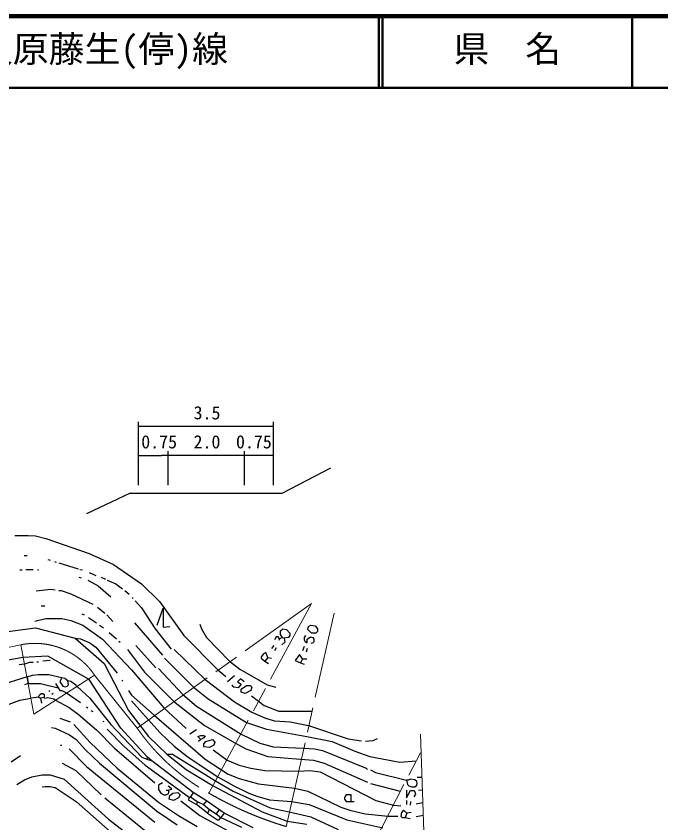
# Model space of a CAD drawing. Units: millimetres, scale not verified. Extents: x 69839 to 709839, y -172201 to 187799.
# Drawn here: x 277048 to 366851, y 75436 to 187799 of the extents above; entities that cross this region are included whole.
import ezdxf
from ezdxf.enums import TextEntityAlignment as Align

# ---------------------------------------------------------------- set-up
doc = ezdxf.new("R2010")
doc.units = ezdxf.units.MM
doc.header["$LTSCALE"] = 1000
doc.linetypes.add('CHAIN', pattern=[18.5, 12, -1.5, 3.5, -1.5])
for name, color, linetype, lineweight in [('M-BGD', 7, 'Continuous', 25), ('M-BMK', 2, 'CHAIN', 13), ('M-BMK-LINE', 2, 'Continuous', 13), ('M-TTL', 2, 'Continuous', 140), ('M-TTL-LINE', 7, 'Continuous', 50), ('M-TTL-TXT', 7, 'Continuous', 13)]:
    doc.layers.add(name, color=color, linetype=linetype, lineweight=lineweight)
doc.styles.add('ＭＳ ゴシック', font='')
doc.styles.get('ＭＳ ゴシック').set_extended_font_data('MS Gothic')

msp = doc.modelspace()

# ---------------------------------------------------------------- linework, layer by layer
at = {"layer": 'M-BGD'}
for p, q in [((294115, 122477), (294115, 131299)), ((294115, 130711), (312905, 130711)), ((312905, 122477), (312905, 131299)), ((298238, 122477), (298238, 127186)), ((308820, 127186), (308820, 122477)), ((294115, 126583), (297304, 126583)), ((312905, 126583), (297304, 126583)), ((314110, 121351), (320892, 124902)), ((292948, 121351), (286853, 118478)), ((292948, 121351), (314110, 121351)), ((276879, 115484), (278742, 115484)), ((278742, 115484), (279758, 115399)), ((279758, 115399), (281197, 115060)), ((281197, 115060), (287208, 112944)), ((278149, 112690), (278572, 112690)), ((287208, 112944), (290595, 111420)), ((281451, 112097), (281790, 112012)), ((282382, 111843), (282636, 111758)), ((282975, 111674), (285684, 110827)), ((290595, 111420), (294490, 108710)), ((277556, 110658), (277895, 110658)), ((278403, 110742), (279419, 110742)), ((280012, 110658), (280181, 110658)), ((285938, 110742), (286277, 110658)), ((287208, 110319), (288140, 109896)), ((285769, 109642), (286108, 109557)), ((287039, 109218), (288478, 108456)), ((288902, 109642), (289494, 109388)), ((289748, 109218), (290934, 108710)), ((281874, 107948), (279842, 107694)), ((282467, 107864), (281874, 107948)), ((288478, 108456), (290256, 106932)), ((290934, 108710), (291865, 108033)), ((294490, 108710), (297030, 106255)), ((282975, 107779), (283314, 107779)), ((283314, 107779), (284668, 107356)), ((284668, 107356), (287716, 105916)), ((292204, 107779), (292796, 107271)), ((293220, 106848), (293304, 106678)), ((280520, 105662), (281028, 105662)), ((293643, 106340), (294490, 105408)), ((297030, 106255), (300416, 101514)), ((318196, 106001), (318112, 105916)), ((286192, 104562), (286531, 104392)), ((288394, 105493), (289410, 104646)), ((294490, 105408), (296437, 102445)), ((296691, 102953), (297538, 105324)), ((297538, 105324), (297538, 102699)), ((279673, 103546), (281197, 103884)), ((281197, 103884), (283398, 103884)), ((283398, 103884), (284668, 103630)), ((284668, 103630), (286362, 102953)), ((287124, 104054), (288224, 103292)), ((289664, 104392), (290510, 103461)), ((268666, 101175), (279758, 102614)), ((279758, 102614), (285261, 101175)), ((286362, 102953), (289071, 101006)), ((288648, 102953), (289240, 102614)), ((293558, 103292), (297453, 98804)), ((296437, 102445), (298638, 99651)), ((297538, 102699), (298469, 102784)), ((302618, 103122), (302872, 102445)), ((302872, 102445), (303549, 101260)), ((313878, 102191), (314217, 102445)), ((314217, 102445), (314725, 102360)), ((314725, 102360), (315148, 101852)), ((317688, 102360), (317773, 102784)), ((318196, 101852), (317688, 102360)), ((317773, 102784), (318112, 102953)), ((318112, 102953), (318704, 102868)), ((318704, 102868), (319043, 102445)), ((319043, 102445), (319043, 102106)), ((285261, 101175), (286023, 101090)), ((285261, 101175), (289325, 97619)), ((290002, 101937), (291018, 101090)), ((300416, 101514), (305158, 96772)), ((303549, 101260), (306766, 97958)), ((313286, 101344), (313032, 100921)), ((313540, 101344), (313286, 101344)), ((313709, 101090), (313540, 101344)), ((314132, 101260), (313709, 101090)), ((313878, 101683), (313878, 102191)), ((314132, 101260), (313878, 101683)), ((314132, 101260), (314386, 101175)), ((314979, 101260), (314386, 101175)), ((314386, 101175), (314471, 100582)), ((315148, 101514), (314979, 101260)), ((315148, 101852), (315148, 101514)), ((317350, 101514), (317180, 101260)), ((317180, 101260), (317180, 100921)), ((317604, 101006), (318027, 101344)), ((318027, 101344), (318366, 101260)), ((318789, 101852), (318196, 101852)), ((318366, 101260), (318535, 101006)), ((319043, 102106), (318789, 101852)), ((286023, 101090), (287293, 100498)), ((287293, 100498), (288140, 99905)), ((289071, 101006), (293135, 96772)), ((291357, 100752), (291526, 100582)), ((293728, 100159), (296522, 97026)), ((312947, 100159), (312608, 99736)), ((313709, 101090), (313624, 100836)), ((314471, 100582), (314048, 100244)), ((317180, 100921), (317265, 100752)), ((317265, 100752), (317604, 100498)), ((317604, 100498), (317604, 101006)), ((318366, 100498), (318112, 100413)), ((318535, 100667), (318366, 100498)), ((318535, 101006), (318535, 100667)), ((288140, 99905), (291103, 96264)), ((292542, 99566), (294913, 96434)), ((299062, 99566), (303380, 95418)), ((311508, 98974), (311169, 98550)), ((311846, 99143), (311508, 98974)), ((312100, 98466), (311846, 99143)), ((313286, 99820), (313032, 99397)), ((316503, 98889), (315910, 98042)), ((316926, 98296), (316503, 98889)), ((317180, 99990), (316926, 99397)), ((317604, 99736), (317434, 99228)), ((277980, 98466), (275186, 97958)), ((281451, 98635), (277980, 98466)), ((278911, 97788), (278234, 97534)), ((279419, 97788), (278911, 97788)), ((279927, 97873), (280181, 97873)), ((281790, 98042), (280774, 97958)), ((287208, 95418), (281451, 98635)), ((297707, 98381), (301686, 94402)), ((306766, 97958), (308206, 96857)), ((311169, 98550), (311169, 98381)), ((311169, 98381), (311677, 97958)), ((312100, 98466), (311677, 97958)), ((311677, 97958), (312185, 97619)), ((312100, 98466), (312608, 98381)), ((315910, 98042), (316672, 97704)), ((316926, 98296), (316672, 97704)), ((316926, 98296), (317519, 98296)), ((278234, 97534), (277472, 97450)), ((289325, 97619), (292712, 91100)), ((293135, 96772), (297622, 91438)), ((296860, 96942), (300247, 93301)), ((305158, 96772), (306258, 95841)), ((308206, 96857), (312016, 94656)), ((316672, 97704), (317180, 97534)), ((278572, 95756), (269513, 92962)), ((278572, 95756), (279334, 96010)), ((278572, 95756), (278742, 94825)), ((279334, 96010), (280096, 96095)), ((280096, 96095), (281620, 96095)), ((281620, 96095), (283398, 95672)), ((283398, 95672), (283144, 95079)), ((283398, 95672), (283822, 95587)), ((283822, 95587), (284245, 95248)), ((294913, 96434), (298977, 92370)), ((307444, 95926), (306512, 95079)), ((278742, 94825), (278234, 94656)), ((278742, 94825), (280435, 94825)), ((280435, 94825), (282890, 94232)), ((282552, 94825), (282890, 94232)), ((283144, 95079), (283568, 94486)), ((283568, 94486), (283906, 94402)), ((283906, 94402), (284160, 94486)), ((284160, 94486), (284330, 94656)), ((284330, 94656), (284245, 95248)), ((284245, 95248), (284668, 95164)), ((284668, 95164), (285346, 94656)), ((285346, 94656), (285430, 94486)), ((285430, 94486), (285600, 94402)), ((285600, 94402), (287293, 92793)), ((291611, 88644), (287208, 95418)), ((291780, 95333), (291865, 95164)), ((301686, 94402), (303803, 92708)), ((303380, 95418), (307444, 92285)), ((307190, 94486), (307190, 94656)), ((307359, 94317), (307190, 94486)), ((308290, 95502), (307867, 95079)), ((307867, 95079), (308375, 94740)), ((308375, 94740), (307952, 94232)), ((308798, 95079), (308290, 95502)), ((308375, 94063), (309137, 94571)), ((309137, 94571), (309645, 94571)), ((309645, 94571), (309899, 94317)), ((312016, 94656), (313201, 94317)), ((280181, 92962), (280350, 93301)), ((280350, 93301), (280604, 93470)), ((280604, 93470), (280774, 93470)), ((280774, 93470), (280943, 93301)), ((280943, 93301), (280943, 92878)), ((281705, 93894), (281620, 93724)), ((282213, 93470), (282044, 93301)), ((282890, 94232), (283144, 93894)), ((283144, 93894), (283398, 93894)), ((283398, 93894), (284076, 93555)), ((284076, 93555), (286023, 92200)), ((292712, 93894), (293135, 93216)), ((300247, 93301), (302194, 91692)), ((307952, 94232), (307359, 94317)), ((308375, 93640), (308375, 94063)), ((308968, 93470), (308375, 93640)), ((309730, 93894), (308968, 93470)), ((309899, 94317), (309730, 93894)), ((274424, 91354), (277556, 92539)), ((277556, 92539), (279165, 92793)), ((280181, 92962), (279165, 92793)), ((280181, 92962), (280435, 92793)), ((280943, 92878), (280435, 92793)), ((280435, 92793), (280604, 92116)), ((280943, 92878), (281028, 92793)), ((281028, 92793), (281451, 92878)), ((281451, 92878), (282298, 92708)), ((282298, 92708), (282552, 92539)), ((282552, 92539), (284414, 91523)), ((287293, 92793), (290256, 89152)), ((293135, 93216), (296268, 90422)), ((293135, 92454), (295421, 89830)), ((298977, 92370), (303295, 88983)), ((303803, 92708), (309137, 89406)), ((307444, 92285), (309899, 90846)), ((309814, 93132), (310830, 92370)), ((310830, 92370), (311592, 91777)), ((284414, 91523), (285684, 90592)), ((286870, 91608), (287039, 91438)), ((287462, 91100), (287716, 90930)), ((292712, 91100), (295506, 87459)), ((297622, 91438), (300755, 88560)), ((302194, 91692), (308375, 87798)), ((311592, 91777), (313624, 91015)), ((313624, 91015), (318281, 91015)), ((283144, 89999), (284584, 89491)), ((285684, 90592), (288224, 88390)), ((296268, 90422), (303380, 84326)), ((309899, 90846), (311762, 89999)), ((311762, 89999), (313032, 89660)), ((285092, 89152), (287378, 86612)), ((289156, 89660), (289240, 89491)), ((290256, 89152), (294574, 84580)), ((295421, 89830), (297114, 87967)), ((303295, 88983), (307613, 86528)), ((309137, 89406), (311931, 88475)), ((313032, 89660), (315233, 89491)), ((315233, 89491), (317773, 88983)), ((317773, 88983), (323276, 87120)), ((281959, 88729), (282467, 88644)), ((282467, 88644), (284499, 87713)), ((284499, 87713), (285430, 87036)), ((288224, 88390), (290764, 85850)), ((289748, 88475), (292034, 86104)), ((295336, 84580), (291611, 88644)), ((297114, 87967), (299062, 86104)), ((302194, 88390), (301263, 87798)), ((308375, 87798), (311000, 86528)), ((311931, 88475), (317519, 87459)), ((285430, 87036), (286700, 85596)), ((287378, 86612), (291103, 83056)), ((295506, 87459), (298046, 85004)), ((295506, 87459), (298046, 85004)), ((302364, 87459), (302787, 87628)), ((302787, 87036), (302364, 87459)), ((302787, 87036), (302448, 86782)), ((302787, 87628), (303210, 87628)), ((303210, 87290), (302787, 87036)), ((303210, 87628), (303380, 87544)), ((303380, 87544), (303210, 87290)), ((303210, 86443), (303464, 86782)), ((303464, 86782), (304396, 87036)), ((304396, 87036), (304734, 86697)), ((304734, 86697), (304565, 86274)), ((307613, 86528), (309052, 85766)), ((311000, 86528), (312862, 86020)), ((317519, 87459), (321075, 86782)), ((321075, 86782), (324208, 85427)), ((323276, 87120), (325139, 86866)), ((326748, 86866), (325732, 86782)), ((327340, 87120), (326748, 86866)), ((283229, 86274), (283398, 86274)), ((284414, 85766), (286870, 83310)), ((286700, 85596), (288648, 83734)), ((290764, 85850), (296352, 81024)), ((292034, 86104), (294998, 83480)), ((299062, 86104), (301009, 84580)), ((303210, 86020), (303210, 86443)), ((303972, 85935), (303210, 86020)), ((304565, 86274), (303972, 85935)), ((304480, 85596), (306428, 84157)), ((309052, 85766), (312100, 84665)), ((312862, 86020), (317096, 85850)), ((317096, 85850), (318620, 85766)), ((318620, 85766), (319720, 85512)), ((319720, 85512), (325816, 83056)), ((324208, 85427), (326324, 84665)), ((277641, 84750), (276371, 83903)), ((294574, 84580), (295252, 84326)), ((295336, 84580), (295252, 84326)), ((295252, 84326), (295929, 84072)), ((295929, 84072), (295336, 84580)), ((298046, 85004), (298808, 85004)), ((298046, 85004), (300755, 82887)), ((298808, 85004), (304819, 81278)), ((301009, 84580), (305158, 81871)), ((303380, 84326), (305666, 82802)), ((312100, 84665), (316672, 84326)), ((316672, 84326), (318450, 84157)), ((326324, 84665), (330473, 83903)), ((283483, 83734), (285346, 82718)), ((286870, 83310), (296352, 75521)), ((288648, 83734), (296860, 76876)), ((294998, 83480), (296860, 82125)), ((301686, 79670), (295929, 84072)), ((306428, 84157), (308121, 83480)), ((308121, 83480), (309730, 83056)), ((318450, 84157), (319974, 83734)), ((319974, 83734), (325986, 81109)), ((330473, 83903), (332759, 84072)), ((279250, 81871), (280689, 82125)), ((280689, 82125), (281790, 82125)), ((281790, 82125), (283737, 81532)), ((285346, 82718), (288902, 79331)), ((291103, 83056), (296860, 78315)), ((296860, 82125), (301178, 78992)), ((300755, 82887), (304480, 80601)), ((300755, 82887), (304480, 80601)), ((305666, 82802), (306597, 82210)), ((306597, 82210), (308121, 81617)), ((309730, 83056), (311677, 82718)), ((311677, 82718), (316418, 82633)), ((316418, 82633), (317942, 82718)), ((317942, 82718), (319382, 82548)), ((319382, 82548), (327171, 78569)), ((325816, 83056), (325986, 82887)), ((326409, 82802), (327086, 82464)), ((327086, 82464), (331404, 81363)), ((277133, 80770), (278234, 81448)), ((278234, 81448), (279250, 81871)), ((283737, 81532), (289918, 75944)), ((297453, 81024), (296860, 80686)), ((304819, 81278), (307274, 79839)), ((305158, 81871), (307359, 80601)), ((308121, 81617), (310830, 80855)), ((326409, 80940), (330558, 79839)), ((331404, 81363), (331574, 80770)), ((331658, 81363), (331404, 81363)), ((331997, 81532), (331658, 81363)), ((332590, 81448), (331997, 81532)), ((332844, 81194), (332590, 81448)), ((332928, 80940), (332844, 81194)), ((332844, 80686), (332928, 80940)), ((332928, 81786), (333572, 81786)), ((280689, 80432), (281112, 80516)), ((281112, 80516), (281790, 80516)), ((281790, 80516), (282467, 80347)), ((282467, 80347), (285430, 78400)), ((296860, 80686), (296860, 80347)), ((296860, 80347), (296860, 80093)), ((296860, 80093), (297199, 79585)), ((297961, 80008), (298300, 80008)), ((298215, 80601), (298638, 80262)), ((298638, 80093), (298300, 80008)), ((298300, 79670), (298300, 80008)), ((298638, 80262), (298638, 80093)), ((304480, 80601), (311338, 76960)), ((307274, 79839), (312439, 77553)), ((307359, 80601), (309476, 79585)), ((310830, 80855), (315826, 80262)), ((315826, 80262), (317688, 79839)), ((317688, 79839), (322260, 77638)), ((331404, 80008), (331404, 78908)), ((331404, 78908), (331997, 79924)), ((331574, 80770), (331743, 80601)), ((331743, 80601), (332166, 80432)), ((331997, 79924), (332420, 79924)), ((332166, 80432), (332590, 80432)), ((332420, 79924), (332590, 79754)), ((332590, 80432), (332844, 80686)), ((333637, 80014), (333098, 79924)), ((289410, 78908), (296945, 72812)), ((297199, 79585), (297622, 79331)), ((297622, 79331), (297961, 79331)), ((297961, 79331), (298215, 79500)), ((298215, 79500), (298300, 79670)), ((298384, 78738), (298469, 79246)), ((298977, 78569), (298384, 78738)), ((298469, 79246), (298892, 79585)), ((298892, 79585), (299570, 79670)), ((299654, 78908), (298977, 78569)), ((299570, 79670), (299908, 79331)), ((299908, 79331), (299654, 78908)), ((301178, 78992), (301009, 78654)), ((301009, 78654), (302194, 77976)), ((301348, 79077), (301178, 78992)), ((301686, 79670), (301348, 79077)), ((301348, 79077), (302279, 78400)), ((303549, 78484), (301686, 79670)), ((309476, 79585), (310576, 79162)), ((310576, 79162), (312354, 78654)), ((312354, 78654), (315402, 78400)), ((323022, 79331), (322768, 78992)), ((322768, 78992), (322768, 78738)), ((322768, 78738), (323022, 78400)), ((323700, 79331), (323022, 79331)), ((323700, 78400), (323700, 79331)), ((332674, 79416), (332420, 79077)), ((332590, 79754), (332674, 79416)), ((285430, 78400), (290595, 73828)), ((296860, 78315), (299654, 76452)), ((299993, 78484), (302618, 76452)), ((302279, 78400), (302194, 77976)), ((303718, 76791), (302194, 77976)), ((302279, 78400), (303126, 77976)), ((303549, 78484), (303126, 77976)), ((303126, 77976), (303972, 77299)), ((306004, 76791), (303549, 78484)), ((312439, 77553), (315064, 76960)), ((315402, 78400), (317858, 77976)), ((317858, 77976), (323107, 75860)), ((322260, 77638), (323530, 77214)), ((323022, 78400), (323700, 78400)), ((323700, 78400), (324123, 78400)), ((327171, 78569), (329626, 77892)), ((329626, 77892), (330642, 77807)), ((331404, 78569), (331404, 77976)), ((331997, 78400), (331912, 77892)), ((333702, 78233), (332759, 78061)), ((299485, 75098), (296860, 76876)), ((299654, 76452), (302279, 74928)), ((302618, 76452), (307020, 74082)), ((303972, 77299), (303718, 76791)), ((303718, 76791), (305073, 75860)), ((303972, 77299), (304904, 76706)), ((305327, 77299), (304904, 76706)), ((304904, 76706), (305581, 76198)), ((306004, 76791), (305581, 76198)), ((310068, 74759), (306004, 76791)), ((311338, 76960), (314810, 75690)), ((311338, 76960), (314810, 75690)), ((315064, 76960), (318112, 76283)), ((323530, 77214), (325647, 76706)), ((325647, 76706), (328864, 76368)), ((330727, 76876), (330642, 76368)), ((330981, 77214), (330727, 76876)), ((331489, 76791), (330981, 77214)), ((331489, 76791), (331235, 76198)), ((332082, 76876), (331489, 76791)), ((333767, 76466), (332759, 76283)), ((289918, 75944), (292542, 73912)), ((305073, 75860), (305327, 75860)), ((305327, 75860), (305581, 76198)), ((305581, 76198), (308460, 74844)), ((314810, 75690), (317519, 75267)), ((318112, 76283), (321922, 74505)), ((323107, 75860), (328102, 74759)), ((328864, 76368), (330219, 76368)), ((330642, 76368), (330812, 76198)), ((330812, 76198), (331235, 76198)), ((331235, 76198), (331912, 76029))]:
    msp.add_line(p, q, dxfattribs=at)
at = {"layer": 'M-BMK'}
for p, q in [((293897, 88644), (318196, 106001)), ((318196, 106001), (303888, 79585)), ((321329, 104646), (311169, 59265)), ((269090, 98466), (277726, 100244)), ((277726, 100244), (279504, 90592)), ((279504, 90592), (287970, 96010)), ((287970, 96010), (293897, 88644)), ((325562, 70102), (333436, 85342))]:
    msp.add_line(p, q, dxfattribs=at)
for centre, radius, start, end in [((279669, 90435), 10000, 33.88657, 101.20135), ((318529, 105771), 30000, 214.81129, 240.7906), ((329000, 122822), 50000, 239.85226, 253.31012)]:
    msp.add_arc(centre, radius, start, end, dxfattribs=at)
at = {"layer": 'M-BMK-LINE'}
msp.add_line((333352, 87798), (334706, 50798), dxfattribs=at)
at = {"layer": 'M-TTL'}
msp.add_line((709839, 187799), (69839, 187799), dxfattribs=at)
at = {"layer": 'M-TTL-LINE'}
for p, q in [((327589, 187799), (327589, 177799)), ((328089, 187799), (328089, 177799)), ((362839, 187799), (362839, 177799)), ((69839, 177799), (709839, 177799))]:
    msp.add_line(p, q, dxfattribs=at)

# ---------------------------------------------------------------- texts
at = {"layer": 'M-BGD', "style": 'ＭＳ ゴシック'}
msp.add_text('3.5', height=1833, rotation=359.7, dxfattribs=at).set_placement((301759, 131095), align=Align.BOTTOM_LEFT)
for s, p in [('0.75', (294475, 127044)), ('2.0', (301759, 127044)), ('0.75', (307670, 127044))]:
    msp.add_text(s, height=1833, dxfattribs=at).set_placement(p, align=Align.BOTTOM_LEFT)
at = {"layer": 'M-TTL-TXT', "style": 'ＭＳ ゴシック'}
for s, p in [('一般県道上久原藤生(停)線', (246573, 180299)), ('県\u3000名', (337964, 180299))]:
    msp.add_text(s, height=3666, dxfattribs=at).set_placement(p, align=Align.BOTTOM_LEFT)

doc.saveas('drawing.dxf')
